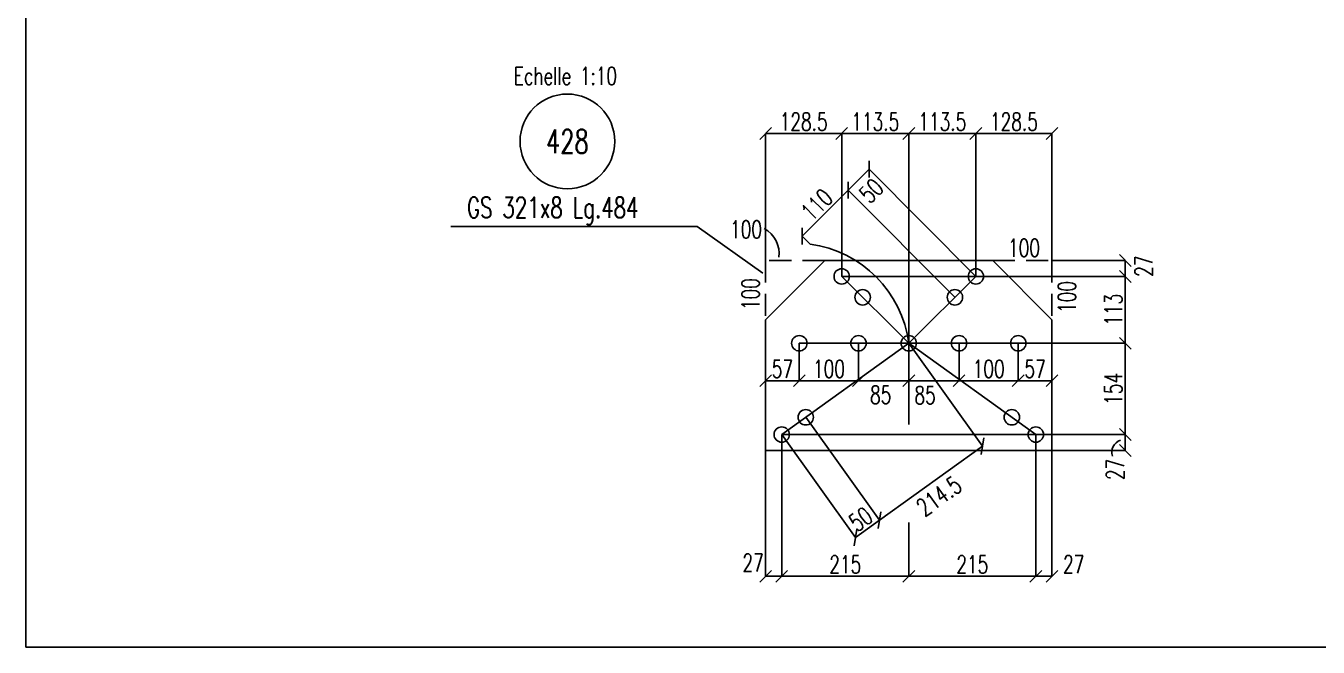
# Model space of a CAD drawing. Extents: x 142141 to 158361, y -163675 to -152195.
# Drawn here: x 142141 to 146509, y -163675 to -161577 of the extents above; entities that cross this region are included whole.
import ezdxf
from ezdxf.enums import TextEntityAlignment as Align

# ---------------------------------------------------------------- set-up
doc = ezdxf.new("R2010")
doc.units = 0
doc.header["$LTSCALE"] = 150
doc.header["$MEASUREMENT"] = 0
doc.linetypes.add('DASHED', pattern=[0.75, 0.5, -0.25])
doc.layers.get('0').update_dxf_attribs({"linetype": 'CONTINUOUS'})
for name, color, linetype in [('BOLLINI_1', 7, 'CONTINUOUS'), ('FORI', 2, 'CONTINUOUS'), ('LINEE_PIASTRA', 2, 'CONTINUOUS'), ('LINEE_PIASTRE', 2, 'CONTINUOUS'), ('LS', 7, 'CONTINUOUS'), ('PIASTRE', 5, 'CONTINUOUS')]:
    doc.layers.add(name, color=color, linetype=linetype)
doc.styles.add('QUOTE', font='ROMANS8.SHX', dxfattribs={"width": 0.7})
doc.styles.add('RQL', font='ROMANS8.SHX', dxfattribs={"width": 0.7})
doc.styles.add('RS', font='ROMANS8.shx', dxfattribs={"width": 0.7})
doc.styles.get("Standard").update_dxf_attribs({"font": 'ROMANS8.SHX', "width": 0.7})
doc.dimstyles.new('TRATTO', dxfattribs={"dimscale": 0, "dimtxt": 60, "dimasz": 40, "dimexe": 0, "dimexo": 0, "dimgap": 10, "dimtad": 1, "dimrnd": 0.5, "dimdsep": 46, "dimtxsty": 'RS', "dimblk1": 'OBLIQUE', "dimblk2": 'OBLIQUE', "dimsah": 1, "dimcen": 0.09, "dimclrd": 2, "dimclre": 2, "dimclrt": 7, "dimadec": 0, "dimazin": 0, "dimtfac": 1, "dimtix": 1, "dimtmove": 2, "dimatfit": 3, "dimfxl": 1, "dimtolj": 1, "dimtzin": 0, "dimarcsym": 0})

# ---------------------------------------------------------------- blocks, each defined once
blk = doc.blocks.new('xxx')
blk.add_circle((0, 0), 8)
at = {"color": 3, "style": 'RQL', "width": 0.7}
blk.add_attdef('POS', text='', height=4, dxfattribs=at).set_placement((0, 0), align=Align.MIDDLE)
at = {"style": 'RQL', "width": 0.7, "flags": 1}
for tag, p in [('POS1', (-0.39, -5.42)), ('TIPO', (-0.39, -8.66))]:
    blk.add_attdef(tag, p, '', height=2, dxfattribs=at)
blk = doc.blocks.new('_OBLIQUE')
at = {"color": 0, "linetype": 'ByBlock'}
blk.add_line((-0.5, -0.5), (0.5, 0.5), dxfattribs=at)
blk = doc.blocks.new('*D112')
at = {"layer": 'LS', "color": 2, "lineweight": -2, "transparency": 16777216}
for p, q in [((144764.6, -162287.1), (144920.6, -162131.7)), ((145281.2, -162493.9), (144920.6, -162131.7)), ((144791.5, -162314.2), (144764.6, -162287.1))]:
    blk.add_line(p, q, dxfattribs=at)
at = {"layer": 'LS', "color": 2, "lineweight": -2, "transparency": 16777216, "xscale": 40, "yscale": 40, "zscale": 40}
for p, rotation in [((144920.6, -162131.7), 44.87424353999999), ((144764.6, -162287.1), 224.87424354)]:
    blk.add_blockref('_OBLIQUE', p, dxfattribs=dict(at, rotation=rotation))
at = {"layer": 'LS', "color": 7, "transparency": 16777216, "insert": (144814.4, -162181.1), "char_height": 60, "attachment_point": 5, "rotation": 44.8742, "style": 'RS'}
blk.add_mtext('\\A1;110', dxfattribs=at)
blk = doc.blocks.new('*D113')
at = {"layer": 'LS', "color": 2, "lineweight": -2, "transparency": 16777216}
for p, q in [((144920.6, -162131.7), (144991.5, -162061.2)), ((145352.1, -162423.4), (144991.5, -162061.2)), ((145281.2, -162493.9), (144920.6, -162131.7))]:
    blk.add_line(p, q, dxfattribs=at)
at = {"layer": 'LS', "color": 2, "lineweight": -2, "transparency": 16777216, "xscale": 40, "yscale": 40, "zscale": 40}
for p, rotation in [((144991.5, -162061.2), 44.87424353999999), ((144920.6, -162131.7), 224.87424354)]:
    blk.add_blockref('_OBLIQUE', p, dxfattribs=dict(at, rotation=rotation))
at = {"layer": 'LS', "color": 7, "transparency": 16777216, "insert": (144998.5, -162134), "char_height": 60, "attachment_point": 5, "rotation": 44.8742, "style": 'RS'}
blk.add_mtext('\\A1;50', dxfattribs=at)
blk = doc.blocks.new('*D114')
at = {"layer": 'LS', "color": 2, "lineweight": -2, "transparency": 16777216}
for p, q in [((144755.3, -162649.5), (144755.3, -162775.7)), ((144955.3, -162649.5), (144955.3, -162775.7)), ((144755.3, -162775.7), (144955.3, -162775.7))]:
    blk.add_line(p, q, dxfattribs=at)
at = {"layer": 'LS', "color": 2, "lineweight": -2, "transparency": 16777216, "xscale": 40, "yscale": 40, "zscale": 40, "rotation": 180}
blk.add_blockref('_OBLIQUE', (144755.3, -162775.7), dxfattribs=at)
at = {"layer": 'LS', "color": 2, "lineweight": -2, "transparency": 16777216, "xscale": 40, "yscale": 40, "zscale": 40}
blk.add_blockref('_OBLIQUE', (144955.3, -162775.7), dxfattribs=at)
at = {"layer": 'LS', "color": 7, "transparency": 16777216, "insert": (144855.3, -162735.7), "char_height": 60, "attachment_point": 5, "style": 'RS'}
blk.add_mtext('\\A1;100', dxfattribs=at)
blk = doc.blocks.new('*D115')
at = {"layer": 'LS', "color": 2, "lineweight": -2, "transparency": 16777216}
for p, q in [((144955.3, -162649.5), (144955.3, -162775.7)), ((145125.3, -162649.5), (145125.3, -162775.7)), ((144955.3, -162775.7), (145125.3, -162775.7))]:
    blk.add_line(p, q, dxfattribs=at)
at = {"layer": 'LS', "color": 2, "lineweight": -2, "transparency": 16777216, "xscale": 40, "yscale": 40, "zscale": 40, "rotation": 180}
blk.add_blockref('_OBLIQUE', (144955.3, -162775.7), dxfattribs=at)
at = {"layer": 'LS', "color": 2, "lineweight": -2, "transparency": 16777216, "xscale": 40, "yscale": 40, "zscale": 40}
blk.add_blockref('_OBLIQUE', (145125.3, -162775.7), dxfattribs=at)
at = {"layer": 'LS', "color": 7, "transparency": 16777216, "insert": (145030.3, -162823.3), "char_height": 60, "attachment_point": 5, "style": 'RS'}
blk.add_mtext('\\A1;85', dxfattribs=at)
blk = doc.blocks.new('*D116')
at = {"layer": 'LS', "color": 2, "lineweight": -2, "transparency": 16777216}
for p, q in [((145125.3, -162649.5), (145125.3, -162775.7)), ((145295.3, -162649.5), (145295.3, -162775.7)), ((145125.3, -162775.7), (145295.3, -162775.7))]:
    blk.add_line(p, q, dxfattribs=at)
at = {"layer": 'LS', "color": 2, "lineweight": -2, "transparency": 16777216, "xscale": 40, "yscale": 40, "zscale": 40, "rotation": 180}
blk.add_blockref('_OBLIQUE', (145125.3, -162775.7), dxfattribs=at)
at = {"layer": 'LS', "color": 2, "lineweight": -2, "transparency": 16777216, "xscale": 40, "yscale": 40, "zscale": 40}
blk.add_blockref('_OBLIQUE', (145295.3, -162775.7), dxfattribs=at)
at = {"layer": 'LS', "color": 7, "transparency": 16777216, "insert": (145180.5, -162824.6), "char_height": 60, "attachment_point": 5, "style": 'RS'}
blk.add_mtext('\\A1;85', dxfattribs=at)
blk = doc.blocks.new('*D117')
at = {"layer": 'LS', "color": 2, "lineweight": -2, "transparency": 16777216}
for p, q in [((145295.3, -162649.5), (145295.3, -162775.7)), ((145495.3, -162649.5), (145495.3, -162775.7)), ((145295.3, -162775.7), (145495.3, -162775.7))]:
    blk.add_line(p, q, dxfattribs=at)
at = {"layer": 'LS', "color": 2, "lineweight": -2, "transparency": 16777216, "xscale": 40, "yscale": 40, "zscale": 40, "rotation": 180}
blk.add_blockref('_OBLIQUE', (145295.3, -162775.7), dxfattribs=at)
at = {"layer": 'LS', "color": 2, "lineweight": -2, "transparency": 16777216, "xscale": 40, "yscale": 40, "zscale": 40}
blk.add_blockref('_OBLIQUE', (145495.3, -162775.7), dxfattribs=at)
at = {"layer": 'LS', "color": 7, "transparency": 16777216, "insert": (145395.3, -162735.7), "char_height": 60, "attachment_point": 5, "style": 'RS'}
blk.add_mtext('\\A1;100', dxfattribs=at)
blk = doc.blocks.new('*D118')
at = {"layer": 'LS', "color": 2, "lineweight": -2, "transparency": 16777216}
for p, q in [((144898.6, -162010.2), (144898.6, -161940.7)), ((144898.6, -161940.7), (145125.3, -161940.7)), ((145125.3, -162649.5), (145125.3, -161940.7))]:
    blk.add_line(p, q, dxfattribs=at)
at = {"layer": 'LS', "color": 2, "lineweight": -2, "transparency": 16777216, "xscale": 40, "yscale": 40, "zscale": 40, "rotation": 180}
blk.add_blockref('_OBLIQUE', (144898.6, -161940.7), dxfattribs=at)
at = {"layer": 'LS', "color": 2, "lineweight": -2, "transparency": 16777216, "xscale": 40, "yscale": 40, "zscale": 40}
blk.add_blockref('_OBLIQUE', (145125.3, -161940.7), dxfattribs=at)
at = {"layer": 'LS', "color": 7, "transparency": 16777216, "insert": (145012, -161900.7), "char_height": 60, "attachment_point": 5, "style": 'RS'}
blk.add_mtext('\\A1;113.5', dxfattribs=at)
blk = doc.blocks.new('*D119')
at = {"layer": 'LS', "color": 2, "lineweight": -2, "transparency": 16777216}
for p, q in [((145125.3, -162649.5), (145125.3, -161940.7)), ((145125.3, -161940.7), (145352.1, -161940.7)), ((145352.1, -162423.8), (145352.1, -161940.7))]:
    blk.add_line(p, q, dxfattribs=at)
at = {"layer": 'LS', "color": 2, "lineweight": -2, "transparency": 16777216, "xscale": 40, "yscale": 40, "zscale": 40, "rotation": 180}
blk.add_blockref('_OBLIQUE', (145125.3, -161940.7), dxfattribs=at)
at = {"layer": 'LS', "color": 2, "lineweight": -2, "transparency": 16777216, "xscale": 40, "yscale": 40, "zscale": 40}
blk.add_blockref('_OBLIQUE', (145352.1, -161940.7), dxfattribs=at)
at = {"layer": 'LS', "color": 7, "transparency": 16777216, "insert": (145238.7, -161900.7), "char_height": 60, "attachment_point": 5, "style": 'RS'}
blk.add_mtext('\\A1;113.5', dxfattribs=at)
blk = doc.blocks.new('MRKR_98')
blk.add_point((0, 0))
at = {"color": 7, "style": 'QUOTE', "width": 0.5, "flags": 1}
for tag, p in [('TI', (3.7, 6.8)), ('NFORI', (3.7, 5.3)), ('AUX2', (3.7, 4.9)), ('FAM', (3.7, 4.5)), ('AUX1', (3.7, 4.2)), ('COMMESSA', (3.7, 3.8)), ('SPESSORE', (3.7, 2.5)), ('SV', (3.7, 1.8)), ('QUA', (3.7, 1.1)), ('DI_S', (3.7, 6.4)), ('D_S', (3.7, 6)), ('E_S', (3.7, 5.7)), ('MD', (3.7, 3.5)), ('MP', (3.7, 3.2)), ('LARGHEZZA', (3.7, 2.8)), ('NP', (3.7, 2.1)), ('PESO', (3.7, 1.4)), ('LUN', (3.7, 0.8)), ('PROF', (3.7, 0.4)), ('POS', (3.7, 0.1))]:
    blk.add_attdef(tag, p, '', height=0.2, dxfattribs=at)
at = {"color": 7, "flags": 1}
for tag, p in [('LAV1', (5.3, 6.9)), ('LAV2', (5.3, 6.5)), ('LAV3', (5.3, 6.2)), ('LAV4', (5.3, 5.9)), ('LAV5', (5.3, 5.5)), ('LAV6', (5.3, 5.2)), ('LAV7', (5.3, 4.9)), ('LAV8', (5.3, 4.5)), ('LAV9', (5.3, 4.2)), ('LAV10', (5.3, 3.9))]:
    blk.add_attdef(tag, p, '', height=0.2, dxfattribs=at)
blk = doc.blocks.new('16')
blk.add_circle((0, 0), 1)
blk = doc.blocks.new('*D120')
at = {"layer": 'LS', "color": 2, "lineweight": -2, "transparency": 16777216}
for p, q in [((144641.3, -162369.4), (144641.3, -161940.7)), ((144641.3, -161940.7), (144898.6, -161940.7)), ((144898.6, -162423.4), (144898.6, -161940.7))]:
    blk.add_line(p, q, dxfattribs=at)
at = {"layer": 'LS', "color": 2, "lineweight": -2, "transparency": 16777216, "xscale": 40, "yscale": 40, "zscale": 40, "rotation": 180}
blk.add_blockref('_OBLIQUE', (144641.3, -161940.7), dxfattribs=at)
at = {"layer": 'LS', "color": 2, "lineweight": -2, "transparency": 16777216, "xscale": 40, "yscale": 40, "zscale": 40}
blk.add_blockref('_OBLIQUE', (144898.6, -161940.7), dxfattribs=at)
at = {"layer": 'LS', "color": 7, "transparency": 16777216, "insert": (144770, -161900.7), "char_height": 60, "attachment_point": 5, "style": 'RS'}
blk.add_mtext('\\A1;128.5', dxfattribs=at)
blk = doc.blocks.new('*D121')
at = {"layer": 'LS', "color": 2, "lineweight": -2, "transparency": 16777216}
for p, q in [((145352.1, -162423.4), (145352.1, -161940.7)), ((145352.1, -161940.7), (145609.3, -161940.7)), ((145609.3, -162369.4), (145609.3, -161940.7))]:
    blk.add_line(p, q, dxfattribs=at)
at = {"layer": 'LS', "color": 2, "lineweight": -2, "transparency": 16777216, "xscale": 40, "yscale": 40, "zscale": 40, "rotation": 180}
blk.add_blockref('_OBLIQUE', (145352.1, -161940.7), dxfattribs=at)
at = {"layer": 'LS', "color": 2, "lineweight": -2, "transparency": 16777216, "xscale": 40, "yscale": 40, "zscale": 40}
blk.add_blockref('_OBLIQUE', (145609.3, -161940.7), dxfattribs=at)
at = {"layer": 'LS', "color": 7, "transparency": 16777216, "insert": (145480.7, -161900.7), "char_height": 60, "attachment_point": 5, "style": 'RS'}
blk.add_mtext('\\A1;128.5', dxfattribs=at)
blk = doc.blocks.new('*D122')
at = {"layer": 'LS', "color": 2, "lineweight": -2, "transparency": 16777216}
for p, q in [((144755.3, -162649.1), (144755.3, -162775.7)), ((144641.3, -163011.4), (144641.3, -162775.7)), ((144641.3, -162775.7), (144755.3, -162775.7))]:
    blk.add_line(p, q, dxfattribs=at)
at = {"layer": 'LS', "color": 2, "lineweight": -2, "transparency": 16777216, "xscale": 40, "yscale": 40, "zscale": 40, "rotation": 180}
blk.add_blockref('_OBLIQUE', (144641.3, -162775.7), dxfattribs=at)
at = {"layer": 'LS', "color": 2, "lineweight": -2, "transparency": 16777216, "xscale": 40, "yscale": 40, "zscale": 40}
blk.add_blockref('_OBLIQUE', (144755.3, -162775.7), dxfattribs=at)
at = {"layer": 'LS', "color": 7, "transparency": 16777216, "insert": (144698.3, -162735.7), "char_height": 60, "attachment_point": 5, "style": 'RS'}
blk.add_mtext('\\A1;57', dxfattribs=at)
blk = doc.blocks.new('*D123')
at = {"layer": 'LS', "color": 2, "lineweight": -2, "transparency": 16777216}
for p, q in [((145495.3, -162649.1), (145495.3, -162775.7)), ((145495.3, -162775.7), (145609.3, -162775.7)), ((145609.3, -163011.4), (145609.3, -162775.7))]:
    blk.add_line(p, q, dxfattribs=at)
at = {"layer": 'LS', "color": 2, "lineweight": -2, "transparency": 16777216, "xscale": 40, "yscale": 40, "zscale": 40, "rotation": 180}
blk.add_blockref('_OBLIQUE', (145495.3, -162775.7), dxfattribs=at)
at = {"layer": 'LS', "color": 2, "lineweight": -2, "transparency": 16777216, "xscale": 40, "yscale": 40, "zscale": 40}
blk.add_blockref('_OBLIQUE', (145609.3, -162775.7), dxfattribs=at)
at = {"layer": 'LS', "color": 7, "transparency": 16777216, "insert": (145552.3, -162735.7), "char_height": 60, "attachment_point": 5, "style": 'RS'}
blk.add_mtext('\\A1;57', dxfattribs=at)
blk = doc.blocks.new('*D124')
at = {"layer": 'LS', "color": 2, "lineweight": -2, "transparency": 16777216}
for p, q in [((144777.1, -162899.1), (145026.6, -163246.6)), ((144695.9, -162957.5), (144945.4, -163304.9)), ((144945.4, -163304.9), (145026.6, -163246.6))]:
    blk.add_line(p, q, dxfattribs=at)
at = {"layer": 'LS', "color": 2, "lineweight": -2, "transparency": 16777216, "xscale": 40, "yscale": 40, "zscale": 40}
for p, rotation in [((145026.6, -163246.6), 35.67641641199999), ((144945.4, -163304.9), 215.676416412)]:
    blk.add_blockref('_OBLIQUE', p, dxfattribs=dict(at, rotation=rotation))
at = {"layer": 'LS', "color": 7, "transparency": 16777216, "insert": (144962.7, -163243.3), "char_height": 60, "attachment_point": 5, "rotation": 35.6764, "style": 'RS'}
blk.add_mtext('\\A1;50', dxfattribs=at)
blk = doc.blocks.new('*D125')
at = {"layer": 'LS', "color": 2, "lineweight": -2, "transparency": 16777216}
for p, q in [((145125.3, -162649.1), (145374.8, -162996.6)), ((144777.1, -162899.1), (145026.6, -163246.6)), ((145026.6, -163246.6), (145374.8, -162996.6))]:
    blk.add_line(p, q, dxfattribs=at)
at = {"layer": 'LS', "color": 2, "lineweight": -2, "transparency": 16777216, "xscale": 40, "yscale": 40, "zscale": 40}
for p, rotation in [((145374.8, -162996.6), 35.67641641199999), ((145026.6, -163246.6), 215.676416412)]:
    blk.add_blockref('_OBLIQUE', p, dxfattribs=dict(at, rotation=rotation))
at = {"layer": 'LS', "color": 7, "transparency": 16777216, "insert": (145227.4, -163165.3), "char_height": 60, "attachment_point": 5, "rotation": 35.6764, "style": 'RS'}
blk.add_mtext('\\A1;214.5', dxfattribs=at)
blk = doc.blocks.new('*D126')
at = {"layer": 'LS', "color": 2, "lineweight": -2, "transparency": 16777216}
for p, q in [((145554.8, -162957.5), (145857, -162957.5)), ((145857, -163011.4), (145857, -162957.5)), ((145609.3, -163011.4), (145857, -163011.4))]:
    blk.add_line(p, q, dxfattribs=at)
at = {"layer": 'LS', "color": 2, "lineweight": -2, "transparency": 16777216, "xscale": 40, "yscale": 40, "zscale": 40}
for p, rotation in [((145857, -162957.5), 90), ((145857, -163011.4), 270)]:
    blk.add_blockref('_OBLIQUE', p, dxfattribs=dict(at, rotation=rotation))
at = {"layer": 'LS', "color": 7, "transparency": 16777216, "insert": (145822.8, -163075.2), "char_height": 60, "attachment_point": 5, "rotation": 90, "style": 'RS'}
blk.add_mtext('\\A1;27', dxfattribs=at)
blk = doc.blocks.new('*D127')
at = {"layer": 'LS', "color": 2, "lineweight": -2, "transparency": 16777216}
for p, q in [((145495.3, -162649.1), (145857, -162649.1)), ((145857, -162957.5), (145857, -162649.1)), ((144695.9, -162957.5), (145857, -162957.5))]:
    blk.add_line(p, q, dxfattribs=at)
at = {"layer": 'LS', "color": 2, "lineweight": -2, "transparency": 16777216, "xscale": 40, "yscale": 40, "zscale": 40}
for p, rotation in [((145857, -162649.1), 90), ((145857, -162957.5), 270)]:
    blk.add_blockref('_OBLIQUE', p, dxfattribs=dict(at, rotation=rotation))
at = {"layer": 'LS', "color": 7, "transparency": 16777216, "insert": (145817, -162803.3), "char_height": 60, "attachment_point": 5, "rotation": 90, "style": 'RS'}
blk.add_mtext('\\A1;154', dxfattribs=at)
blk = doc.blocks.new('*D128')
at = {"layer": 'LS', "color": 2, "lineweight": -2, "transparency": 16777216}
for p, q in [((145352.1, -162423.4), (145857, -162423.4)), ((145857, -162649.1), (145857, -162423.4)), ((144755.3, -162649.1), (145857, -162649.1))]:
    blk.add_line(p, q, dxfattribs=at)
at = {"layer": 'LS', "color": 2, "lineweight": -2, "transparency": 16777216, "xscale": 40, "yscale": 40, "zscale": 40}
for p, rotation in [((145857, -162423.4), 90), ((145857, -162649.1), 270)]:
    blk.add_blockref('_OBLIQUE', p, dxfattribs=dict(at, rotation=rotation))
at = {"layer": 'LS', "color": 7, "transparency": 16777216, "insert": (145817, -162536.2), "char_height": 60, "attachment_point": 5, "rotation": 90, "style": 'RS'}
blk.add_mtext('\\A1;113', dxfattribs=at)
blk = doc.blocks.new('*D129')
at = {"layer": 'LS', "color": 2, "lineweight": -2, "transparency": 16777216}
for p, q in [((145609.3, -162369.4), (145857, -162369.4)), ((145857, -162423.4), (145857, -162369.4)), ((144898.6, -162423.4), (145857, -162423.4))]:
    blk.add_line(p, q, dxfattribs=at)
at = {"layer": 'LS', "color": 2, "lineweight": -2, "transparency": 16777216, "xscale": 40, "yscale": 40, "zscale": 40}
for p, rotation in [((145857, -162369.4), 90), ((145857, -162423.4), 270)]:
    blk.add_blockref('_OBLIQUE', p, dxfattribs=dict(at, rotation=rotation))
at = {"layer": 'LS', "color": 7, "transparency": 16777216, "insert": (145919.3, -162388.7), "char_height": 60, "attachment_point": 5, "rotation": 90, "style": 'RS'}
blk.add_mtext('\\A1;27', dxfattribs=at)
blk = doc.blocks.new('*D130')
at = {"layer": 'LS', "color": 2, "lineweight": -2, "transparency": 16777216}
for p, q in [((144695.9, -162957.5), (144695.9, -163436.2)), ((144641.3, -163011.4), (144641.3, -163436.2)), ((144641.3, -163436.2), (144695.9, -163436.2))]:
    blk.add_line(p, q, dxfattribs=at)
at = {"layer": 'LS', "color": 2, "lineweight": -2, "transparency": 16777216, "xscale": 40, "yscale": 40, "zscale": 40, "rotation": 180}
blk.add_blockref('_OBLIQUE', (144641.3, -163436.2), dxfattribs=at)
at = {"layer": 'LS', "color": 2, "lineweight": -2, "transparency": 16777216, "xscale": 40, "yscale": 40, "zscale": 40}
blk.add_blockref('_OBLIQUE', (144695.9, -163436.2), dxfattribs=at)
at = {"layer": 'LS', "color": 7, "transparency": 16777216, "insert": (144599, -163390.4), "char_height": 60, "attachment_point": 5, "style": 'RS'}
blk.add_mtext('\\A1;27', dxfattribs=at)
blk = doc.blocks.new('*D131')
at = {"layer": 'LS', "color": 2, "lineweight": -2, "transparency": 16777216}
for p, q in [((144695.9, -162957.5), (144695.9, -163436.2)), ((145125.3, -163254.9), (145125.3, -163436.2)), ((144695.9, -163436.2), (145125.3, -163436.2))]:
    blk.add_line(p, q, dxfattribs=at)
at = {"layer": 'LS', "color": 2, "lineweight": -2, "transparency": 16777216, "xscale": 40, "yscale": 40, "zscale": 40, "rotation": 180}
blk.add_blockref('_OBLIQUE', (144695.9, -163436.2), dxfattribs=at)
at = {"layer": 'LS', "color": 2, "lineweight": -2, "transparency": 16777216, "xscale": 40, "yscale": 40, "zscale": 40}
blk.add_blockref('_OBLIQUE', (145125.3, -163436.2), dxfattribs=at)
at = {"layer": 'LS', "color": 7, "transparency": 16777216, "insert": (144910.6, -163396.2), "char_height": 60, "attachment_point": 5, "style": 'RS'}
blk.add_mtext('\\A1;215', dxfattribs=at)
blk = doc.blocks.new('*D132')
at = {"layer": 'LS', "color": 2, "lineweight": -2, "transparency": 16777216}
for p, q in [((145554.8, -162957.5), (145554.8, -163436.2)), ((145125.3, -163254.9), (145125.3, -163436.2)), ((145125.3, -163436.2), (145554.8, -163436.2))]:
    blk.add_line(p, q, dxfattribs=at)
at = {"layer": 'LS', "color": 2, "lineweight": -2, "transparency": 16777216, "xscale": 40, "yscale": 40, "zscale": 40, "rotation": 180}
blk.add_blockref('_OBLIQUE', (145125.3, -163436.2), dxfattribs=at)
at = {"layer": 'LS', "color": 2, "lineweight": -2, "transparency": 16777216, "xscale": 40, "yscale": 40, "zscale": 40}
blk.add_blockref('_OBLIQUE', (145554.8, -163436.2), dxfattribs=at)
at = {"layer": 'LS', "color": 7, "transparency": 16777216, "insert": (145340.1, -163396.2), "char_height": 60, "attachment_point": 5, "style": 'RS'}
blk.add_mtext('\\A1;215', dxfattribs=at)
blk = doc.blocks.new('*D133')
at = {"layer": 'LS', "color": 2, "lineweight": -2, "transparency": 16777216}
for p, q in [((145554.8, -162957.5), (145554.8, -163436.2)), ((145609.3, -163011.4), (145609.3, -163436.2)), ((145554.8, -163436.2), (145609.3, -163436.2))]:
    blk.add_line(p, q, dxfattribs=at)
at = {"layer": 'LS', "color": 2, "lineweight": -2, "transparency": 16777216, "xscale": 40, "yscale": 40, "zscale": 40, "rotation": 180}
blk.add_blockref('_OBLIQUE', (145554.8, -163436.2), dxfattribs=at)
at = {"layer": 'LS', "color": 2, "lineweight": -2, "transparency": 16777216, "xscale": 40, "yscale": 40, "zscale": 40}
blk.add_blockref('_OBLIQUE', (145609.3, -163436.2), dxfattribs=at)
at = {"layer": 'LS', "color": 7, "transparency": 16777216, "insert": (145682.7, -163395.7), "char_height": 60, "attachment_point": 5, "style": 'RS'}
blk.add_mtext('\\A1;27', dxfattribs=at)

msp = doc.modelspace()

# ---------------------------------------------------------------- linework, layer by layer
at = {"color": 2, "linetype": 'DASHED'}
for p, q in [((144841.339, -162369.406), (144641.339, -162369.406)), ((144641.339, -162369.406), (144641.339, -162569.406)), ((145409.339, -162369.406), (145609.339, -162369.406)), ((145609.339, -162369.406), (145609.339, -162569.406))]:
    msp.add_line(p, q, dxfattribs=at)
at = {"layer": 'LINEE_PIASTRA'}
for p, q in [((144841.339, -162369.406), (144641.339, -162569.406)), ((145409.339, -162369.406), (145609.339, -162569.406))]:
    msp.add_line(p, q, dxfattribs=at)
at = {"layer": 'LINEE_PIASTRE'}
for p, q in [((145409.339, -162369.406), (144841.339, -162369.406)), ((144641.339, -162569.406), (144641.339, -163011.406)), ((145609.339, -163011.406), (145609.339, -162569.406)), ((144641.339, -163011.406), (145609.339, -163011.406))]:
    msp.add_line(p, q, dxfattribs=at)
at = {"layer": 'LS', "color": 6}
for p, q in [((144898.569, -162423.357), (144898.569, -162209.59)), ((143577.682, -162255.28), (144409.95, -162255.28)), ((144755.339, -162649.134), (145495.339, -162649.134))]:
    msp.add_line(p, q, dxfattribs=at)
at = {"layer": 'LS', "color": 2}
for p, q in [((144898.569, -162423.357), (145125.339, -162649.134)), ((145125.339, -162649.134), (145352.11, -162423.357)), ((144695.893, -162957.455), (145125.339, -162649.134)), ((145125.339, -162649.134), (145554.786, -162957.455)), ((145125.339, -162775.685), (145125.339, -162923.42))]:
    msp.add_line(p, q, dxfattribs=at)
at = {"layer": 'LS', "color": 8}
msp.add_lwpolyline([(142140.931, -152195.489), (142140.931, -163675.489), (154860.931, -163675.489), (154860.931, -162075.489), (158360.931, -162075.489), (158360.931, -152195.489), (142140.931, -152195.489)], close=True, dxfattribs=at)
at = {"layer": 'LS', "color": 6}
msp.add_lwpolyline([(144632.339, -162411.854), (144409.95, -162255.28)], dxfattribs=at)
for centre, radius, start, end in [((144590.691, -162346.03), 96.267, 352.383146, 61.233597), ((145855.125, -163017.68), 43.558, 109.063671, 196.989341)]:
    msp.add_arc(centre, radius, start, end, dxfattribs=at)
at = {"layer": 'LS', "color": 2}
msp.add_arc((144738.9, -162700.467), 389.834, 7.566598, 82.244133, dxfattribs=at)

# ---------------------------------------------------------------- block references
at = {"layer": 'BOLLINI_1', "xscale": 20, "yscale": 20, "zscale": 20}
msp.add_blockref('xxx', (143971.413, -161967.344), dxfattribs=at).add_auto_attribs({'POS': '428'})
at = {"layer": 'FORI', "yscale": 26, "zscale": 26}
for p, xscale in [((144898.569, -162423.357), 26), ((145352.11, -162423.357), -26), ((144969.435, -162493.913), 26), ((145281.244, -162493.913), -26), ((144755.339, -162649.134), -26), ((144955.339, -162649.134), -26), ((145125.339, -162649.134), -26), ((145295.339, -162649.134), 26), ((145495.339, -162649.134), 26), ((144777.125, -162899.134), 26), ((145473.554, -162899.134), -26), ((144695.893, -162957.455), 26), ((145554.786, -162957.455), -26)]:
    msp.add_blockref('16', p, dxfattribs=dict(at, xscale=xscale))
at = {"layer": 'PIASTRE'}
ref = msp.add_blockref('MRKR_98', (144641.339, -163011.406), dxfattribs=dict(at, xscale=2, yscale=2, zscale=2))
ref.add_attrib('PROF', 'GS 321x8 Lg.484', (143632.052, -162225.558), dxfattribs={"layer": '0', "color": 2, "height": 70, "style": 'QUOTE', "width": 0.7})

# ---------------------------------------------------------------- texts
at = {"layer": 'LS', "color": 7, "style": 'RS', "width": 0.7}
msp.add_text('Echelle 1:10', height=60, dxfattribs=at).set_placement((143790.233, -161776.266))
at = {"layer": 'LS', "color": 2, "style": 'RS', "width": 0.7}
for p in [(144575.356, -162264.469), (145514.878, -162326.886)]:
    msp.add_text('100', height=60, dxfattribs=at).set_placement(p, align=Align.MIDDLE)
for p in [(144590.758, -162483.242), (145659.941, -162493.008)]:
    msp.add_text('100', height=60, rotation=90, dxfattribs=at).set_placement(p, align=Align.MIDDLE)

# ---------------------------------------------------------------- dimensions: what is measured, and where the dimension line sits
at = {"layer": 'LS'}
for base, p1, p2, text, picture, middle in [((144898.569, -161940.729), (144641.339, -162369.406), (144898.569, -162423.357), '128.5', '*D120', (144769.954, -161900.729)), ((145125.339, -161940.729), (144898.569, -162010.222), (145125.339, -162649.534), '113.5', '*D118', (145011.954, -161900.729)), ((145352.11, -161940.729), (145125.339, -162649.534), (145352.11, -162423.757), '113.5', '*D119', (145238.725, -161900.729)), ((145609.339, -161940.729), (145352.11, -162423.357), (145609.339, -162369.406), '128.5', '*D121', (145480.725, -161900.729)), ((144755.339, -162775.685), (144641.339, -163011.406), (144755.339, -162649.134), '57', '*D122', (144698.339, -162735.685)), ((144955.339, -162775.685), (144755.339, -162649.534), (144955.339, -162649.534), '100', '*D114', (144855.339, -162735.685)), ((145495.339, -162775.685), (145295.339, -162649.534), (145495.339, -162649.534), '100', '*D117', (145395.339, -162735.685)), ((145609.339, -162775.685), (145495.339, -162649.134), (145609.339, -163011.406), '57', '*D123', (145552.339, -162735.685)), ((145125.339, -163436.2), (144695.893, -162957.455), (145125.339, -163254.938), '215', '*D131', (144910.616, -163396.2)), ((145554.786, -163436.2), (145125.339, -163254.938), (145554.786, -162957.455), '215', '*D132', (145340.063, -163396.2))]:
    dim = msp.add_linear_dim(base=base, p1=p1, p2=p2, text=text, dimstyle='TRATTO', override={"dimscale": 1}, dxfattribs=at)
    dim.commit()
    dim.dimension.update_dxf_attribs({"geometry": picture, "text_midpoint": middle})
for base, p1, p2, angle, text, picture, middle in [((144991.51, -162061.171), (145281.244, -162493.913), (145352.11, -162423.357), 44.874244, '50', '*D113', (144998.524, -162133.973)), ((145857.037, -162369.406), (144898.569, -162423.357), (145609.339, -162369.406), 90, '27', '*D129', (145919.316, -162388.724)), ((145374.814, -162996.616), (144777.125, -162899.134), (145125.339, -162649.134), 35.676416, '214.5', '*D125', (145227.414, -163165.253)), ((145857.037, -162957.455), (145609.339, -163011.406), (145554.786, -162957.455), 90, '27', '*D126', (145822.789, -163075.237))]:
    dim = msp.add_linear_dim(base=base, p1=p1, p2=p2, angle=angle, text=text, dimstyle='TRATTO', override={"dimscale": 1}, dxfattribs=at)
    dim.commit()
    dim.dimension.update_dxf_attribs({"geometry": picture, "text_midpoint": middle, "dimtype": 160})
for base, p1, p2, angle, text, picture, middle in [((144920.644, -162131.726), (144791.509, -162314.199), (145281.244, -162493.913), 44.874244, '110', '*D112', (144814.378, -162181.081)), ((145857.037, -162423.357), (144755.339, -162649.134), (145352.11, -162423.357), 90, '113', '*D128', (145817.037, -162536.246)), ((145857.037, -162649.134), (144695.893, -162957.455), (145495.339, -162649.134), 90, '154', '*D127', (145817.037, -162803.295)), ((145026.6, -163246.616), (144695.893, -162957.455), (144777.125, -162899.134), 35.676416, '50', '*D124', (144962.655, -163243.284))]:
    dim = msp.add_linear_dim(base=base, p1=p1, p2=p2, angle=angle, text=text, dimstyle='TRATTO', override={"dimscale": 1}, dxfattribs=at)
    dim.commit()
    dim.dimension.update_dxf_attribs({"geometry": picture, "text_midpoint": middle})
for base, p1, p2, text, picture, middle in [((145125.339, -162775.685), (144955.339, -162649.534), (145125.339, -162649.534), '85', '*D115', (145030.256, -162823.348)), ((145295.339, -162775.685), (145125.339, -162649.534), (145295.339, -162649.534), '85', '*D116', (145180.546, -162824.575)), ((144695.893, -163436.2), (144641.339, -163011.406), (144695.893, -162957.455), '27', '*D130', (144599.023, -163390.421)), ((145609.339, -163436.2), (145554.786, -162957.455), (145609.339, -163011.406), '27', '*D133', (145682.664, -163395.675))]:
    dim = msp.add_linear_dim(base=base, p1=p1, p2=p2, text=text, dimstyle='TRATTO', override={"dimscale": 1}, dxfattribs=at)
    dim.commit()
    dim.dimension.update_dxf_attribs({"geometry": picture, "text_midpoint": middle, "dimtype": 160})

doc.saveas('drawing.dxf')
